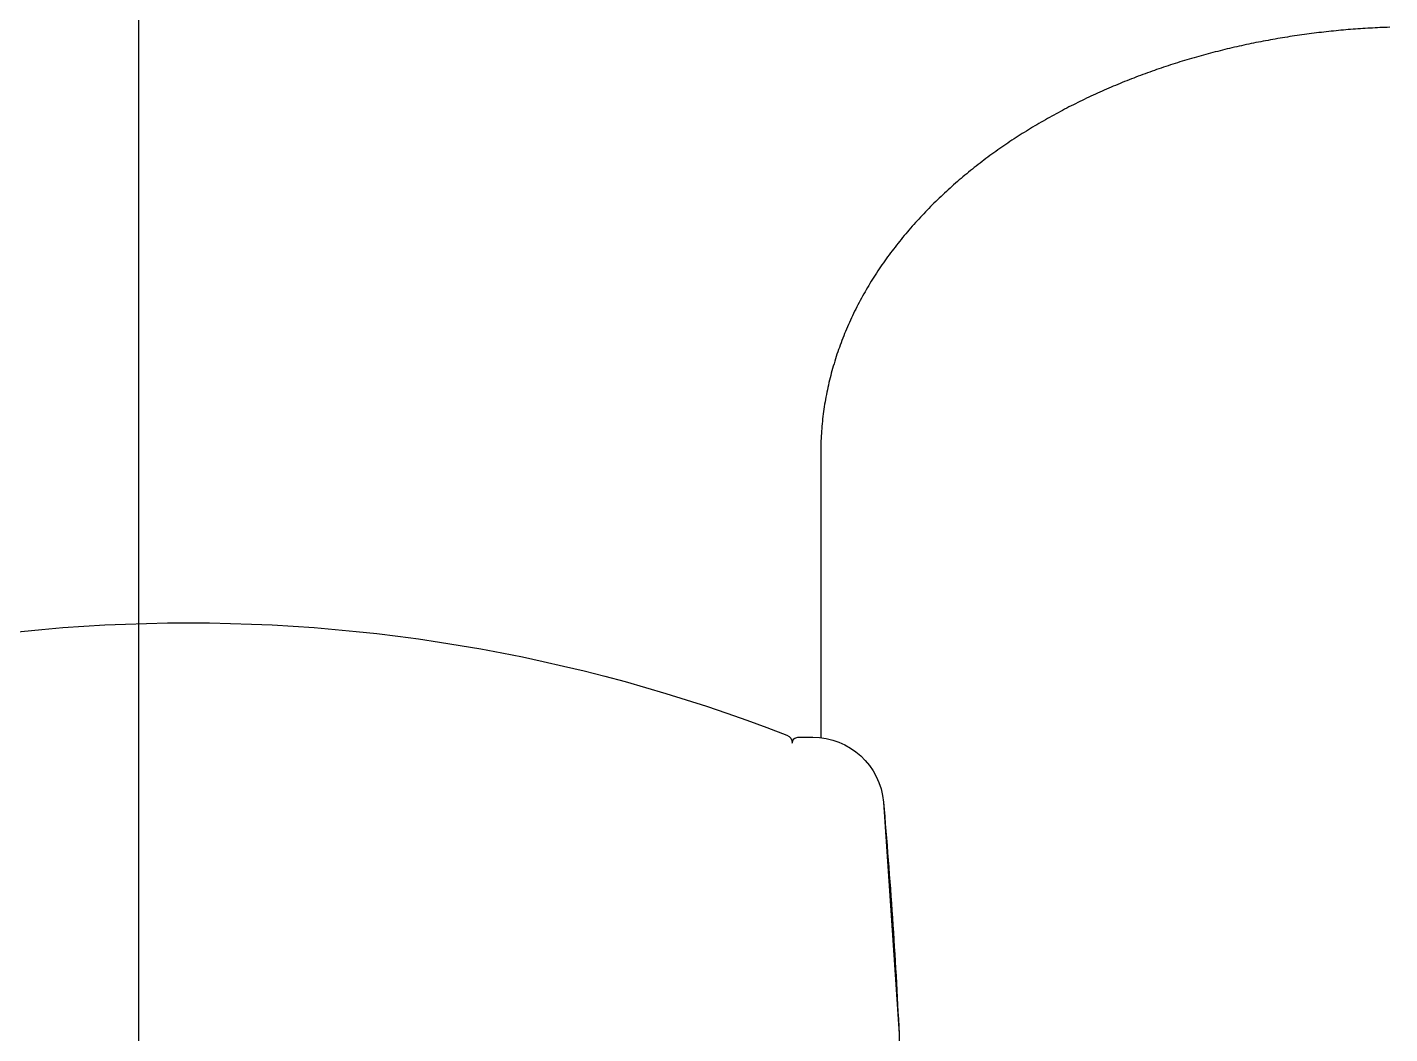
# Model space of a CAD drawing. Header units: millimetres. Extents: x 0 to 3800, y -67 to 2530.
# Drawn here: x 2330.49 to 2379.73, y 903.14 to 939.49 of the extents above; entities that cross this region are included whole.
import ezdxf
from ezdxf.lldxf.tags import DXFTag

# ---------------------------------------------------------------- set-up
doc = ezdxf.new("R2010")
doc.units = ezdxf.units.MM
doc.layers.add('내부선 및 부속', color=4, linetype='Continuous')
doc.layers.add('중심선', color=1, linetype='DASHED')
tags = doc.linetypes.add('DASHDOT', pattern=[70, 31, -13, 13, -13]).pattern_tags.tags
tags[10:11] = [DXFTag(74, 4), DXFTag(75, 0), DXFTag(340, '0'), DXFTag(46, 0.0), DXFTag(50, 0.0), DXFTag(44, 0.0), DXFTag(45, 0.0)]
tags[8:9] = [DXFTag(74, 4), DXFTag(75, 0), DXFTag(340, '0'), DXFTag(46, 0.0), DXFTag(50, 0.0), DXFTag(44, 0.0), DXFTag(45, 0.0)]
tags[6:7] = [DXFTag(74, 4), DXFTag(75, 0), DXFTag(340, '0'), DXFTag(46, 0.0), DXFTag(50, 0.0), DXFTag(44, 0.0), DXFTag(45, 0.0)]
tags[4:5] = [DXFTag(74, 4), DXFTag(75, 0), DXFTag(340, '0'), DXFTag(46, 0.0), DXFTag(50, 0.0), DXFTag(44, 0.0), DXFTag(45, 0.0)]
tags = doc.linetypes.add('DASHED', pattern=[25.72, 12.86, -12.86]).pattern_tags.tags
tags[6:7] = [DXFTag(74, 4), DXFTag(75, 0), DXFTag(340, '0'), DXFTag(46, 0.0), DXFTag(50, 0.0), DXFTag(44, 0.0), DXFTag(45, 0.0)]
tags[4:5] = [DXFTag(74, 4), DXFTag(75, 0), DXFTag(340, '0'), DXFTag(46, 0.0), DXFTag(50, 0.0), DXFTag(44, 0.0), DXFTag(45, 0.0)]

msp = doc.modelspace()

# ---------------------------------------------------------------- linework, layer by layer
at = {"layer": '내부선 및 부속', "linetype": 'Continuous'}
for p, q in [((2359.161, 924.112), (2359.161, 913.831)), ((2358.34, 913.847), (2358.873, 913.847)), ((2361.43, 911.502), (2361.993, 903.138)), ((2361.993, 903.138), (2361.993, 882.467))]:
    msp.add_line(p, q, dxfattribs=at)
at = {"layer": '내부선 및 부속', "linetype": 'Continuous', "flags": 128}
msp.add_lwpolyline([(2379.726, 939.494), (2379.638, 939.491), (2379.549, 939.488), (2379.461, 939.484), (2379.373, 939.48), (2379.284, 939.476), (2379.196, 939.472), (2379.108, 939.467), (2379.02, 939.462), (2378.931, 939.457), (2378.843, 939.452), (2378.755, 939.446), (2378.666, 939.44), (2378.578, 939.434), (2378.49, 939.428), (2378.402, 939.421), (2378.313, 939.414), (2378.225, 939.407), (2378.137, 939.4), (2378.049, 939.392), (2377.96, 939.384), (2377.872, 939.376), (2377.784, 939.367), (2377.696, 939.358), (2377.608, 939.349), (2377.52, 939.34), (2377.432, 939.33), (2377.343, 939.321), (2377.255, 939.31), (2377.167, 939.3), (2377.079, 939.29), (2376.991, 939.279), (2376.903, 939.267), (2376.816, 939.256), (2376.728, 939.244), (2376.64, 939.232), (2376.552, 939.22), (2376.464, 939.208), (2376.376, 939.195), (2376.289, 939.182), (2376.201, 939.169), (2376.113, 939.155), (2376.026, 939.141), (2375.938, 939.127), (2375.851, 939.113), (2375.763, 939.098), (2375.676, 939.084), (2375.588, 939.068), (2375.501, 939.053), (2375.414, 939.037), (2375.326, 939.021), (2375.239, 939.005), (2375.152, 938.989), (2375.065, 938.972), (2374.978, 938.955), (2374.891, 938.938), (2374.804, 938.92), (2374.717, 938.902), (2374.63, 938.884), (2374.543, 938.866), (2374.457, 938.847), (2374.37, 938.828), (2374.284, 938.809), (2374.197, 938.789), (2374.111, 938.77), (2374.024, 938.75), (2373.938, 938.729), (2373.852, 938.709), (2373.766, 938.688), (2373.679, 938.667), (2373.593, 938.646), (2373.507, 938.624), (2373.422, 938.602), (2373.336, 938.58), (2373.25, 938.557), (2373.164, 938.535), (2373.079, 938.512), (2372.993, 938.488), (2372.908, 938.465), (2372.823, 938.441), (2372.737, 938.417), (2372.652, 938.392), (2372.567, 938.368), (2372.482, 938.343), (2372.397, 938.317), (2372.313, 938.292), (2372.228, 938.266), (2372.143, 938.24), (2372.059, 938.214), (2371.974, 938.187), (2371.89, 938.16), (2371.806, 938.133), (2371.722, 938.106), (2371.638, 938.078), (2371.554, 938.05), (2371.47, 938.021), (2371.386, 937.993), (2371.302, 937.964), (2371.219, 937.935), (2371.136, 937.905), (2371.052, 937.876), (2371.052, 937.876), (2370.969, 937.846), (2370.886, 937.815), (2370.803, 937.785), (2370.72, 937.754), (2370.637, 937.723), (2370.555, 937.692), (2370.472, 937.66), (2370.39, 937.628), (2370.308, 937.596), (2370.225, 937.563), (2370.143, 937.53), (2370.061, 937.497), (2369.98, 937.464), (2369.898, 937.43), (2369.816, 937.396), (2369.735, 937.362), (2369.654, 937.327), (2369.572, 937.292), (2369.491, 937.257), (2369.41, 937.221), (2369.33, 937.186), (2369.249, 937.15), (2369.168, 937.113), (2369.088, 937.077), (2369.008, 937.04), (2368.928, 937.002), (2368.848, 936.965), (2368.768, 936.927), (2368.688, 936.889), (2368.609, 936.85), (2368.529, 936.812), (2368.45, 936.773), (2368.371, 936.733), (2368.292, 936.694), (2368.213, 936.654), (2368.134, 936.614), (2368.056, 936.573), (2367.977, 936.532), (2367.899, 936.491), (2367.821, 936.45), (2367.743, 936.408), (2367.665, 936.366), (2367.587, 936.324), (2367.51, 936.281), (2367.433, 936.238), (2367.356, 936.195), (2367.279, 936.151), (2367.202, 936.107), (2367.125, 936.063), (2367.049, 936.019), (2366.973, 935.974), (2366.897, 935.929), (2366.821, 935.883), (2366.745, 935.837), (2366.67, 935.791), (2366.594, 935.745), (2366.519, 935.698), (2366.444, 935.651), (2366.37, 935.604), (2366.295, 935.556), (2366.221, 935.508), (2366.147, 935.46), (2366.073, 935.412), (2365.999, 935.363), (2365.926, 935.313), (2365.853, 935.264), (2365.78, 935.214), (2365.707, 935.164), (2365.634, 935.113), (2365.562, 935.062), (2365.49, 935.011), (2365.418, 934.96), (2365.346, 934.908), (2365.275, 934.856), (2365.204, 934.803), (2365.133, 934.751), (2365.062, 934.697), (2364.992, 934.644), (2364.921, 934.59), (2364.851, 934.536), (2364.782, 934.482), (2364.712, 934.427), (2364.643, 934.372), (2364.574, 934.316), (2364.505, 934.261), (2364.437, 934.205), (2364.369, 934.148), (2364.301, 934.092), (2364.233, 934.035), (2364.166, 933.977), (2364.099, 933.919), (2364.032, 933.861), (2363.966, 933.803), (2363.9, 933.744), (2363.834, 933.685), (2363.768, 933.626), (2363.703, 933.566), (2363.638, 933.506), (2363.573, 933.446), (2363.509, 933.385), (2363.509, 933.385), (2363.445, 933.324), (2363.381, 933.263), (2363.318, 933.201), (2363.255, 933.139), (2363.192, 933.077), (2363.13, 933.014), (2363.068, 932.951), (2363.006, 932.888), (2362.944, 932.824), (2362.883, 932.76), (2362.822, 932.696), (2362.762, 932.631), (2362.702, 932.566), (2362.642, 932.501), (2362.583, 932.436), (2362.524, 932.37), (2362.465, 932.303), (2362.407, 932.237), (2362.349, 932.17), (2362.292, 932.103), (2362.235, 932.035), (2362.178, 931.967), (2362.121, 931.899), (2362.065, 931.83), (2362.01, 931.761), (2361.955, 931.692), (2361.9, 931.623), (2361.846, 931.553), (2361.792, 931.483), (2361.738, 931.412), (2361.685, 931.341), (2361.632, 931.27), (2361.58, 931.199), (2361.528, 931.127), (2361.477, 931.055), (2361.426, 930.983), (2361.375, 930.91), (2361.325, 930.837), (2361.276, 930.764), (2361.227, 930.69), (2361.178, 930.616), (2361.13, 930.542), (2361.082, 930.467), (2361.035, 930.393), (2360.989, 930.317), (2360.942, 930.242), (2360.897, 930.166), (2360.851, 930.09), (2360.807, 930.014), (2360.763, 929.937), (2360.719, 929.86), (2360.676, 929.783), (2360.633, 929.705), (2360.591, 929.628), (2360.549, 929.549), (2360.508, 929.471), (2360.468, 929.392), (2360.428, 929.313), (2360.388, 929.234), (2360.35, 929.155), (2360.311, 929.075), (2360.274, 928.995), (2360.236, 928.914), (2360.2, 928.834), (2360.164, 928.753), (2360.128, 928.672), (2360.093, 928.59), (2360.059, 928.509), (2360.025, 928.427), (2359.992, 928.345), (2359.96, 928.263), (2359.928, 928.18), (2359.896, 928.097), (2359.865, 928.014), (2359.835, 927.931), (2359.806, 927.848), (2359.777, 927.764), (2359.749, 927.68), (2359.721, 927.596), (2359.694, 927.512), (2359.667, 927.427), (2359.642, 927.342), (2359.616, 927.257), (2359.592, 927.172), (2359.568, 927.087), (2359.545, 927.001), (2359.522, 926.916), (2359.501, 926.83), (2359.479, 926.744), (2359.459, 926.657), (2359.439, 926.571), (2359.42, 926.484), (2359.401, 926.398), (2359.383, 926.311), (2359.366, 926.224), (2359.349, 926.137), (2359.334, 926.05), (2359.318, 925.962), (2359.304, 925.875), (2359.29, 925.787), (2359.29, 925.787), (2359.277, 925.7), (2359.264, 925.612), (2359.253, 925.524), (2359.242, 925.436), (2359.231, 925.348), (2359.222, 925.26), (2359.213, 925.172), (2359.204, 925.084), (2359.197, 924.996), (2359.19, 924.907), (2359.184, 924.819), (2359.179, 924.731), (2359.174, 924.642), (2359.17, 924.554), (2359.167, 924.466), (2359.164, 924.377), (2359.162, 924.289), (2359.161, 924.201), (2359.161, 924.112), (2359.161, 924.112)], dxfattribs=at)
for points in [[(2310.52, 912.109, -0.207521), (2357.938, 913.923)], [(2357.938, 913.923, -0.306651), (2358.134, 913.639)], [(2358.134, 913.639, -0.417034), (2358.34, 913.847)], [(2358.873, 913.847, -0.389073), (2361.43, 911.502)], [(2361.43, 911.502, -0.009694), (2361.993, 903.138)]]:
    msp.add_lwpolyline(points, format="xyb", dxfattribs=at)
at = {"layer": '중심선', "linetype": 'DASHDOT'}
msp.add_line((2334.524, 597.802), (2334.524, 1053.687), dxfattribs=at)

doc.saveas('drawing.dxf')
